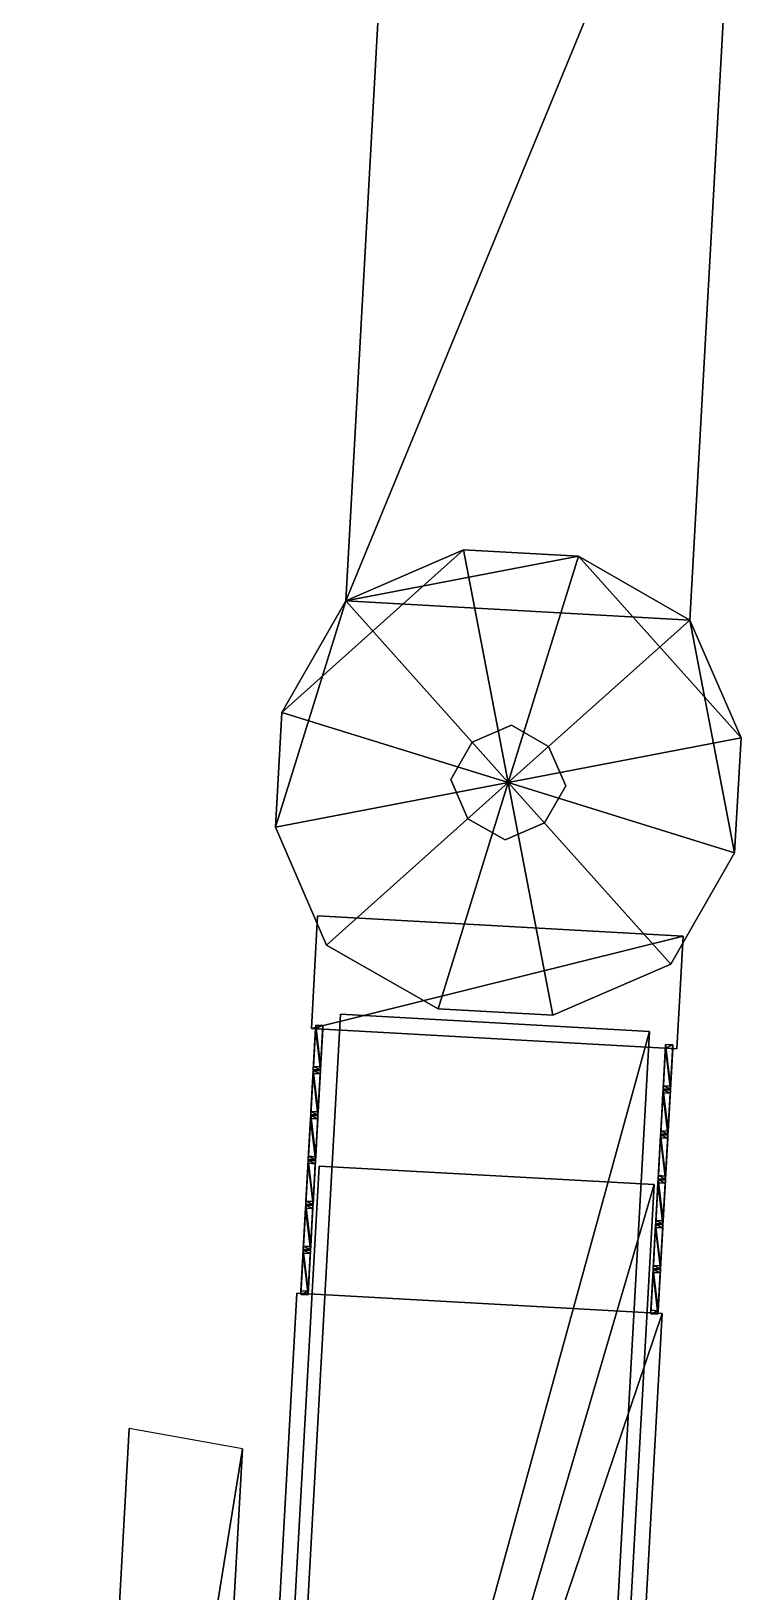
# Model space of a CAD drawing. Header units: millimetres. Extents: x -39 to 131, y -304 to 0.
# Drawn here: x -32.53 to -28.06, y -281.35 to -271.58 of the extents above; entities that cross this region are included whole.
import ezdxf

# ---------------------------------------------------------------- set-up
doc = ezdxf.new("R2010")
doc.units = ezdxf.units.MM
for name, color, linetype in [('MESH192', 7, 'Continuous'), ('MESH193', 7, 'Continuous'), ('MESH194', 7, 'Continuous'), ('MESH274', 7, 'Continuous'), ('MESH275', 7, 'Continuous'), ('MESH276', 7, 'Continuous'), ('MESH305', 7, 'Continuous'), ('MESH306', 7, 'Continuous'), ('MESH539', 7, 'Continuous'), ('TUNNEL1111', 7, 'Continuous'), ('TUNNEL2123', 7, 'Continuous'), ('TUNNEL3135', 7, 'Continuous')]:
    doc.layers.add(name, color=color, linetype=linetype)

msp = doc.modelspace()

# ---------------------------------------------------------------- meshes
at = {"layer": 'MESH192'}
mesh = msp.add_polyface(dxfattribs=at)
corners = [(-29.5447, -276.2826, 5.7156), (-31.0024, -276.5624, 5.7156), (-30.6828, -277.3012, 5.7156), (-30.9625, -275.8435, 5.7156), (-29.8244, -274.8249, 5.7156), (-29.1055, -274.8648, 5.7156), (-29.1055, -274.8648, 5.7156), (-29.8244, -274.8249, 3.1786), (-29.8244, -274.8249, 5.7156), (-29.1055, -274.8648, 3.1786), (-28.4066, -275.2641, 5.7156), (-29.1055, -274.8648, 3.1786), (-29.1055, -274.8648, 5.7156), (-28.4066, -275.2641, 3.1786), (-28.4066, -275.2641, 5.7156), (-28.087, -276.0029, 3.1786), (-28.4066, -275.2641, 3.1786), (-28.087, -276.0029, 5.7156), (-28.087, -276.0029, 5.7156), (-28.4066, -275.2641, 5.7156), (-28.1268, -276.7218, 5.7156), (-28.5261, -277.4207, 5.7156), (-29.2649, -277.7403, 5.7156), (-29.9838, -277.7005, 5.7156), (-30.6828, -277.3012, 5.7156), (-29.9838, -277.7005, 3.1786), (-29.9838, -277.7005, 5.7156), (-30.6828, -277.3012, 3.1786), (-31.0024, -276.5624, 3.1786), (-30.6828, -277.3012, 3.1786), (-30.6828, -277.3012, 5.7156), (-29.5447, -276.2826, 3.1786), (-30.6828, -277.3012, 3.1786), (-31.0024, -276.5624, 3.1786), (-29.9838, -277.7005, 3.1786), (-29.2649, -277.7403, 3.1786), (-29.9838, -277.7005, 5.7156), (-29.9838, -277.7005, 3.1786), (-29.2649, -277.7403, 3.1786), (-29.2649, -277.7403, 5.7156), (-29.2649, -277.7403, 5.7156), (-29.2649, -277.7403, 3.1786), (-28.5261, -277.4207, 3.1786), (-28.5261, -277.4207, 3.1786), (-28.1268, -276.7218, 3.1786), (-28.1268, -276.7218, 5.7156), (-28.5261, -277.4207, 3.1786), (-28.1268, -276.7218, 3.1786), (-28.5261, -277.4207, 5.7156), (-28.5261, -277.4207, 5.7156), (-28.087, -276.0029, 5.7156), (-28.1268, -276.7218, 5.7156), (-28.1268, -276.7218, 3.1786), (-28.087, -276.0029, 3.1786), (-28.087, -276.0029, 3.1786), (-28.4066, -275.2641, 3.1786), (-29.1055, -274.8648, 3.1786), (-30.5632, -275.1445, 3.1786), (-30.9625, -275.8435, 3.1786), (-30.9625, -275.8435, 3.1786), (-31.0024, -276.5624, 3.1786), (-31.0024, -276.5624, 5.7156), (-31.0024, -276.5624, 5.7156), (-30.9625, -275.8435, 5.7156), (-30.5632, -275.1445, 3.1786), (-30.9625, -275.8435, 3.1786), (-30.9625, -275.8435, 5.7156), (-30.5632, -275.1445, 5.7156), (-30.5632, -275.1445, 5.7156), (-29.8244, -274.8249, 5.7156), (-30.5632, -275.1445, 3.1786), (-30.5632, -275.1445, 5.7156), (-29.8244, -274.8249, 3.1786), (-29.8244, -274.8249, 3.1786)]
mesh.append_faces([[corners[k] for k in face] for face in [(0, 1, 2), (0, 3, 1), (0, 4, 3), (5, 4, 0), (6, 7, 8), (6, 9, 7), (10, 11, 12), (10, 13, 11), (14, 15, 16), (14, 17, 15), (18, 19, 5), (18, 5, 0), (18, 0, 20), (20, 0, 21), (21, 0, 22), (22, 0, 23), (0, 2, 23), (24, 25, 26), (24, 27, 25), (28, 29, 30), (31, 32, 33), (31, 34, 32), (35, 34, 31), (36, 37, 38), (36, 38, 39), (40, 41, 42), (43, 35, 31), (44, 43, 31), (45, 46, 47), (45, 48, 46), (40, 42, 49), (50, 51, 52), (50, 52, 53), (54, 44, 55), (44, 31, 55), (55, 31, 56), (56, 31, 57), (31, 33, 57), (57, 33, 58), (59, 60, 61), (28, 30, 62), (59, 61, 63), (64, 65, 66), (64, 66, 67), (4, 68, 3), (69, 70, 71), (69, 72, 70), (56, 57, 73)]])
at = {"layer": 'MESH193'}
mesh = msp.add_polyface(dxfattribs=at)
corners = [(-28.0634, -269.0736, 5.7099), (-28.0634, -269.0736, 3.1786), (-30.2201, -268.954, 3.1786), (-28.0634, -269.0736, 5.7099), (-28.4066, -275.2641, 3.1786), (-28.0634, -269.0736, 3.1786), (-28.4066, -275.2641, 5.7099), (-28.0634, -269.0736, 5.7099), (-30.5632, -275.1445, 5.7099), (-28.4066, -275.2641, 5.7099), (-30.2201, -268.954, 5.7099), (-30.2201, -268.954, 5.7099), (-30.2201, -268.954, 3.1786), (-30.5632, -275.1445, 5.7099), (-30.2201, -268.954, 5.7099), (-30.5632, -275.1445, 3.1786), (-28.0634, -269.0736, 3.1786), (-30.5632, -275.1445, 3.1786), (-30.2201, -268.954, 3.1786), (-28.4066, -275.2641, 3.1786)]
mesh.append_faces([[corners[k] for k in face] for face in [(0, 1, 2), (3, 4, 5), (3, 6, 4), (7, 8, 9), (7, 10, 8), (0, 2, 11), (12, 13, 14), (12, 15, 13), (16, 17, 18), (16, 19, 17)]])
at = {"layer": 'MESH194'}
mesh = msp.add_polyface(dxfattribs=at)
corners = [(-29.9041, -276.2627, -0.6207), (-29.7976, -276.509, 3.1786), (-29.9041, -276.2627, 3.1786), (-29.7976, -276.509, -0.6207), (-29.7976, -276.509, 3.1786), (-29.7976, -276.509, -0.6207), (-29.5646, -276.6421, -0.6207), (-29.5646, -276.6421, 3.1786), (-29.5646, -276.6421, 3.1786), (-29.5646, -276.6421, -0.6207), (-29.3183, -276.5355, -0.6207), (-29.3183, -276.5355, 3.1786), (-29.1852, -276.3025, 3.1786), (-29.3183, -276.5355, 3.1786), (-29.3183, -276.5355, -0.6207), (-29.1852, -276.3025, -0.6207), (-29.2918, -276.0563, 3.1786), (-29.1852, -276.3025, 3.1786), (-29.1852, -276.3025, -0.6207), (-29.2918, -276.0563, -0.6207), (-29.2918, -276.0563, 3.1786), (-29.2918, -276.0563, -0.6207), (-29.5247, -275.9232, -0.6207), (-29.5247, -275.9232, 3.1786), (-29.5247, -275.9232, 3.1786), (-29.5247, -275.9232, -0.6207), (-29.771, -276.0297, -0.6207), (-29.771, -276.0297, 3.1786), (-29.771, -276.0297, -0.6207), (-29.9041, -276.2627, 3.1786), (-29.771, -276.0297, 3.1786), (-29.9041, -276.2627, -0.6207)]
mesh.append_faces([[corners[k] for k in face] for face in [(0, 1, 2), (0, 3, 1), (4, 5, 6), (4, 6, 7), (8, 9, 10), (8, 10, 11), (12, 13, 14), (12, 14, 15), (16, 17, 18), (16, 18, 19), (20, 21, 22), (20, 22, 23), (24, 25, 26), (24, 26, 27), (28, 29, 30), (28, 31, 29)]])
at = {"layer": 'MESH274'}
mesh = msp.add_polyface(dxfattribs=at)
corners = [(-31.591, -287.3379, 4.1293), (-31.2367, -287.4014, 3.1293), (-31.2367, -287.4014, 4.1293), (-31.591, -287.3379, 3.1293), (-31.2098, -280.457, 1.5293), (-31.591, -287.3379, 3.1293), (-31.591, -287.3379, 4.1293), (-31.2098, -280.457, 0.5293), (-31.2367, -287.4014, 4.1293), (-31.591, -287.3379, 3.1293), (-31.591, -287.3379, 4.1293), (-31.2367, -287.4014, 3.1293)]
mesh.append_faces([[corners[k] for k in face] for face in [(0, 1, 2), (0, 3, 1), (4, 5, 6), (7, 5, 4), (8, 9, 10), (8, 11, 9)]])
at = {"layer": 'MESH275'}
mesh = msp.add_polyface(dxfattribs=at)
corners = [(-32.5329, -288.5099, 4.1293), (-31.7061, -288.6583, 3.1293), (-31.7061, -288.6583, 4.1293), (-32.5329, -288.5099, 3.1293), (-32.2997, -287.2107, 3.1293), (-32.5329, -288.5099, 3.1293), (-32.5329, -288.5099, 4.1293), (-32.2997, -287.2107, 4.1293), (-32.5329, -288.5099, 3.1293), (-32.2997, -287.2107, 3.1293), (-32.5329, -288.5099, 4.1293), (-32.2997, -287.2107, 4.1293), (-31.9185, -280.3299, 1.5293), (-32.2997, -287.2107, 4.1293), (-32.2997, -287.2107, 3.1293), (-31.9185, -280.3299, 0.5293), (-31.7061, -288.6583, 4.1293), (-32.5329, -288.5099, 3.1293), (-32.5329, -288.5099, 4.1293), (-31.7061, -288.6583, 3.1293)]
mesh.append_faces([[corners[k] for k in face] for face in [(0, 1, 2), (0, 3, 1), (4, 5, 6), (7, 8, 9), (7, 10, 8), (4, 6, 11), (12, 13, 14), (12, 14, 15), (16, 17, 18), (16, 19, 17)]])
at = {"layer": 'MESH276'}
mesh = msp.add_polyface(dxfattribs=at)
corners = [(-31.2098, -280.457, 0.6293), (-32.2997, -287.2107, 3.2293), (-31.591, -287.3379, 3.2293), (-31.9185, -280.3299, 0.6293)]
mesh.append_faces([[corners[k] for k in face] for face in [(0, 1, 2), (0, 3, 1)]])
at = {"layer": 'MESH305'}
mesh = msp.add_polyface(dxfattribs=at)
corners = [(-28.5136, -277.9261, 3.2305), (-28.5148, -277.948, 3.2305), (-28.5603, -277.9455, 3.2305), (-28.5136, -277.9261, 3.2305), (-28.5291, -278.2043, 5.7237), (-28.5148, -277.948, 3.2305), (-28.5136, -277.9261, 3.2305), (-28.528, -278.1854, 5.7526), (-28.5291, -278.2043, 5.7237), (-28.528, -278.1854, 5.7526), (-28.5136, -277.9261, 3.2305), (-28.5591, -277.9236, 3.2305), (-28.5591, -277.9236, 3.2305), (-28.5591, -277.9236, 3.2305), (-28.5603, -277.9455, 3.2305), (-28.5745, -278.2018, 5.7237), (-28.5745, -278.2018, 5.7237), (-28.5603, -277.9455, 3.2305), (-28.5291, -278.2043, 5.7237), (-28.5148, -277.948, 3.2305), (-28.5291, -278.2043, 5.7237), (-28.5748, -278.2077, 5.7237), (-28.5745, -278.2018, 5.7237), (-28.5294, -278.2103, 5.7237), (-28.5291, -278.2042, 5.8046), (-28.5294, -278.2103, 5.7237), (-28.5291, -278.2043, 5.7237), (-28.5291, -278.2042, 5.8046), (-28.5294, -278.2104, 5.8046), (-28.5294, -278.2103, 5.7237), (-28.5291, -278.2042, 5.8046), (-28.5748, -278.2078, 5.8046), (-28.5294, -278.2104, 5.8046), (-28.5745, -278.2017, 5.8046), (-28.5291, -278.2042, 5.8046), (-28.5735, -278.1828, 5.7526), (-28.5745, -278.2017, 5.8046), (-28.5291, -278.2042, 5.8046), (-28.528, -278.1854, 5.7526), (-28.5735, -278.1828, 5.7526), (-28.528, -278.1854, 5.7526), (-28.5291, -278.2042, 5.8046), (-28.5291, -278.2043, 5.7237), (-28.528, -278.1854, 5.7526), (-28.5591, -277.9236, 3.2305), (-28.5735, -278.1828, 5.7526), (-28.5591, -277.9236, 3.2305), (-28.5745, -278.2018, 5.7237), (-28.5735, -278.1828, 5.7526), (-28.5735, -278.1828, 5.7526), (-28.5745, -278.2018, 5.7237), (-28.5745, -278.2017, 5.8046), (-28.5745, -278.2017, 5.8046), (-28.5745, -278.2018, 5.7237), (-28.5748, -278.2077, 5.7237), (-28.5745, -278.2017, 5.8046), (-28.5748, -278.2077, 5.7237), (-28.5748, -278.2078, 5.8046), (-28.5748, -278.2077, 5.7237), (-28.5759, -278.2267, 5.7526), (-28.5748, -278.2078, 5.8046), (-28.5748, -278.2077, 5.7237), (-28.5901, -278.4829, 3.2595), (-28.5759, -278.2267, 5.7526), (-28.5748, -278.2077, 5.7237), (-28.589, -278.464, 3.2305), (-28.5901, -278.4829, 3.2595), (-28.5748, -278.2077, 5.7237), (-28.5436, -278.4665, 3.2305), (-28.589, -278.464, 3.2305), (-28.5294, -278.2103, 5.7237), (-28.5294, -278.2103, 5.7237), (-28.5446, -278.4855, 3.2595), (-28.5436, -278.4665, 3.2305), (-28.5294, -278.2103, 5.7237), (-28.5304, -278.2292, 5.7526), (-28.5446, -278.4855, 3.2595), (-28.5294, -278.2103, 5.7237), (-28.5294, -278.2104, 5.8046), (-28.5304, -278.2292, 5.7526), (-28.5748, -278.2078, 5.8046), (-28.5304, -278.2292, 5.7526), (-28.5294, -278.2104, 5.8046), (-28.5748, -278.2078, 5.8046), (-28.5759, -278.2267, 5.7526), (-28.5304, -278.2292, 5.7526), (-28.5759, -278.2267, 5.7526), (-28.5446, -278.4855, 3.2595), (-28.5304, -278.2292, 5.7526), (-28.5901, -278.4829, 3.2595), (-28.5901, -278.4829, 3.2595), (-28.589, -278.464, 3.2305), (-28.5446, -278.4855, 3.2595), (-28.589, -278.464, 3.2305), (-28.5901, -278.4828, 3.1786), (-28.5901, -278.4829, 3.2595), (-28.589, -278.464, 3.2305), (-28.5446, -278.4854, 3.1786), (-28.5901, -278.4828, 3.1786), (-28.5436, -278.4665, 3.2305), (-28.5436, -278.4665, 3.2305), (-28.5446, -278.4855, 3.2595), (-28.5446, -278.4854, 3.1786), (-28.5436, -278.4665, 3.2305), (-28.5446, -278.4854, 3.1786), (-28.5446, -278.4855, 3.2595), (-28.545, -278.4915, 3.1786), (-28.5446, -278.4855, 3.2595), (-28.545, -278.4914, 3.2595), (-28.545, -278.4915, 3.1786), (-28.5446, -278.4855, 3.2595), (-28.5904, -278.4889, 3.2595), (-28.545, -278.4914, 3.2595), (-28.5901, -278.4829, 3.2595), (-28.5901, -278.4828, 3.1786), (-28.5904, -278.4889, 3.2595), (-28.5901, -278.4829, 3.2595), (-28.5901, -278.4828, 3.1786), (-28.5904, -278.489, 3.1786), (-28.5904, -278.4889, 3.2595), (-28.5446, -278.4854, 3.1786), (-28.5904, -278.489, 3.1786), (-28.5901, -278.4828, 3.1786), (-28.545, -278.4915, 3.1786), (-28.546, -278.5103, 3.2305), (-28.5904, -278.489, 3.1786), (-28.545, -278.4915, 3.1786), (-28.5915, -278.5078, 3.2305), (-28.5904, -278.489, 3.1786), (-28.546, -278.5103, 3.2305), (-28.5904, -278.4889, 3.2595), (-28.5904, -278.489, 3.1786), (-28.5915, -278.5078, 3.2305), (-28.5904, -278.4889, 3.2595), (-28.5915, -278.5078, 3.2305), (-28.6057, -278.7641, 5.7237), (-28.5904, -278.4889, 3.2595), (-28.546, -278.5103, 3.2305), (-28.5915, -278.5078, 3.2305), (-28.545, -278.4914, 3.2595), (-28.546, -278.5103, 3.2305), (-28.5904, -278.4889, 3.2595), (-28.545, -278.4914, 3.2595), (-28.546, -278.5103, 3.2305), (-28.545, -278.4915, 3.1786), (-28.545, -278.4914, 3.2595), (-28.5602, -278.7666, 5.7237), (-28.546, -278.5103, 3.2305), (-28.545, -278.4914, 3.2595), (-28.5592, -278.7477, 5.7526), (-28.5602, -278.7666, 5.7237), (-28.5592, -278.7477, 5.7526), (-28.545, -278.4914, 3.2595), (-28.5904, -278.4889, 3.2595), (-28.5592, -278.7477, 5.7526), (-28.5904, -278.4889, 3.2595), (-28.6046, -278.7451, 5.7526), (-28.5904, -278.4889, 3.2595), (-28.6057, -278.7641, 5.7237), (-28.6046, -278.7451, 5.7526), (-28.6046, -278.7451, 5.7526), (-28.6057, -278.7641, 5.7237), (-28.6057, -278.764, 5.8046), (-28.6057, -278.764, 5.8046), (-28.6057, -278.7641, 5.7237), (-28.606, -278.77, 5.7237), (-28.5602, -278.7666, 5.7237), (-28.606, -278.77, 5.7237), (-28.6057, -278.7641, 5.7237), (-28.5606, -278.7726, 5.7237), (-28.5602, -278.7665, 5.8046), (-28.5606, -278.7726, 5.7237), (-28.5602, -278.7666, 5.7237), (-28.5602, -278.7665, 5.8046), (-28.5606, -278.7726, 5.8046), (-28.5606, -278.7726, 5.7237), (-28.5602, -278.7665, 5.8046), (-28.606, -278.7701, 5.8046), (-28.5606, -278.7726, 5.8046), (-28.6057, -278.764, 5.8046), (-28.5602, -278.7665, 5.8046), (-28.6046, -278.7451, 5.7526), (-28.6057, -278.764, 5.8046), (-28.5602, -278.7665, 5.8046), (-28.5592, -278.7477, 5.7526), (-28.6046, -278.7451, 5.7526), (-28.5592, -278.7477, 5.7526), (-28.5602, -278.7665, 5.8046), (-28.5602, -278.7666, 5.7237), (-28.6057, -278.764, 5.8046), (-28.606, -278.77, 5.7237), (-28.606, -278.7701, 5.8046), (-28.606, -278.77, 5.7237), (-28.607, -278.789, 5.7526), (-28.606, -278.7701, 5.8046), (-28.606, -278.77, 5.7237), (-28.6213, -279.0453, 3.2595), (-28.607, -278.789, 5.7526), (-28.606, -278.77, 5.7237), (-28.6202, -279.0263, 3.2305), (-28.6213, -279.0453, 3.2595), (-28.606, -278.77, 5.7237), (-28.5748, -279.0288, 3.2305), (-28.6202, -279.0263, 3.2305), (-28.5606, -278.7726, 5.7237), (-28.5606, -278.7726, 5.7237), (-28.5758, -279.0478, 3.2595), (-28.5748, -279.0288, 3.2305), (-28.5606, -278.7726, 5.7237), (-28.5616, -278.7915, 5.7526), (-28.5758, -279.0478, 3.2595), (-28.5606, -278.7726, 5.7237), (-28.5606, -278.7726, 5.8046), (-28.5616, -278.7915, 5.7526), (-28.606, -278.7701, 5.8046), (-28.5616, -278.7915, 5.7526), (-28.5606, -278.7726, 5.8046), (-28.607, -278.789, 5.7526), (-28.607, -278.789, 5.7526), (-28.5758, -279.0478, 3.2595), (-28.5616, -278.7915, 5.7526), (-28.6213, -279.0453, 3.2595), (-28.5758, -279.0478, 3.2595), (-28.6213, -279.0453, 3.2595), (-28.6216, -279.0512, 3.2595), (-28.6213, -279.0453, 3.2595), (-28.6202, -279.0263, 3.2305), (-28.5758, -279.0478, 3.2595), (-28.6202, -279.0263, 3.2305), (-28.6213, -279.0452, 3.1786), (-28.6213, -279.0453, 3.2595), (-28.6202, -279.0263, 3.2305), (-28.5758, -279.0477, 3.1786), (-28.6213, -279.0452, 3.1786), (-28.5748, -279.0288, 3.2305), (-28.5748, -279.0288, 3.2305), (-28.5758, -279.0478, 3.2595), (-28.5758, -279.0477, 3.1786), (-28.5748, -279.0288, 3.2305), (-28.5758, -279.0477, 3.1786), (-28.5758, -279.0478, 3.2595), (-28.5761, -279.0538, 3.1786), (-28.5758, -279.0478, 3.2595), (-28.5761, -279.0537, 3.2595), (-28.5761, -279.0538, 3.1786), (-28.5761, -279.0537, 3.2595), (-28.5761, -279.0537, 3.2595), (-28.5772, -279.0726, 3.2305), (-28.6216, -279.0512, 3.2595), (-28.5761, -279.0537, 3.2595), (-28.5772, -279.0726, 3.2305), (-28.5761, -279.0538, 3.1786), (-28.5761, -279.0537, 3.2595), (-28.5914, -279.329, 5.7237), (-28.5772, -279.0726, 3.2305), (-28.5903, -279.31, 5.7526), (-28.5903, -279.31, 5.7526), (-28.5761, -279.0537, 3.2595), (-28.6216, -279.0512, 3.2595), (-28.5903, -279.31, 5.7526), (-28.6216, -279.0512, 3.2595), (-28.6358, -279.3075, 5.7526), (-28.6216, -279.0512, 3.2595), (-28.6368, -279.3264, 5.7237), (-28.6358, -279.3075, 5.7526), (-28.6216, -279.0512, 3.2595), (-28.6226, -279.0701, 3.2305), (-28.6368, -279.3264, 5.7237), (-28.6216, -279.0512, 3.2595), (-28.6216, -279.0513, 3.1786), (-28.6226, -279.0701, 3.2305), (-28.6213, -279.0452, 3.1786), (-28.6216, -279.0513, 3.1786), (-28.6216, -279.0512, 3.2595), (-28.5758, -279.0477, 3.1786), (-28.6216, -279.0513, 3.1786), (-28.6213, -279.0452, 3.1786), (-28.5761, -279.0538, 3.1786), (-28.5772, -279.0726, 3.2305), (-28.6216, -279.0513, 3.1786), (-28.5761, -279.0538, 3.1786), (-28.6226, -279.0701, 3.2305), (-28.6216, -279.0513, 3.1786), (-28.5772, -279.0726, 3.2305), (-28.6216, -279.0512, 3.2595), (-28.5772, -279.0726, 3.2305), (-28.6226, -279.0701, 3.2305), (-28.5914, -279.329, 5.7237), (-28.6226, -279.0701, 3.2305), (-28.5772, -279.0726, 3.2305), (-28.6368, -279.3264, 5.7237), (-28.6226, -279.0701, 3.2305), (-28.5914, -279.329, 5.7237), (-28.5914, -279.329, 5.7237), (-28.6372, -279.3324, 5.7237), (-28.6368, -279.3264, 5.7237), (-28.5917, -279.3349, 5.7237), (-28.5914, -279.3289, 5.8046), (-28.5917, -279.3349, 5.7237), (-28.5914, -279.329, 5.7237), (-28.5914, -279.3289, 5.8046), (-28.5917, -279.335, 5.8046), (-28.5917, -279.3349, 5.7237), (-28.5914, -279.3289, 5.8046), (-28.6372, -279.3325, 5.8046), (-28.5917, -279.335, 5.8046), (-28.6368, -279.3263, 5.8046), (-28.5914, -279.3289, 5.8046), (-28.6358, -279.3075, 5.7526), (-28.6368, -279.3263, 5.8046), (-28.5903, -279.31, 5.7526), (-28.5903, -279.31, 5.7526), (-28.5914, -279.3289, 5.8046), (-28.5914, -279.329, 5.7237), (-28.6358, -279.3075, 5.7526), (-28.6368, -279.3264, 5.7237), (-28.6368, -279.3263, 5.8046), (-28.6368, -279.3263, 5.8046), (-28.6368, -279.3264, 5.7237), (-28.6372, -279.3324, 5.7237), (-28.6368, -279.3263, 5.8046), (-28.6372, -279.3324, 5.7237), (-28.6372, -279.3325, 5.8046), (-28.6372, -279.3324, 5.7237), (-28.6382, -279.3513, 5.7526), (-28.6372, -279.3325, 5.8046), (-28.6372, -279.3324, 5.7237), (-28.6514, -279.5887, 3.2305), (-28.6382, -279.3513, 5.7526), (-28.6372, -279.3324, 5.7237), (-28.6059, -279.5912, 3.2305), (-28.6514, -279.5887, 3.2305), (-28.5917, -279.3349, 5.7237), (-28.5917, -279.3349, 5.7237), (-28.6071, -279.6131, 3.2305), (-28.6059, -279.5912, 3.2305), (-28.5917, -279.3349, 5.7237), (-28.5928, -279.3538, 5.7526), (-28.6071, -279.6131, 3.2305), (-28.5917, -279.3349, 5.7237), (-28.5917, -279.335, 5.8046), (-28.5928, -279.3538, 5.7526), (-28.6372, -279.3325, 5.8046), (-28.5928, -279.3538, 5.7526), (-28.5917, -279.335, 5.8046), (-28.6372, -279.3325, 5.8046), (-28.6382, -279.3513, 5.7526), (-28.5928, -279.3538, 5.7526), (-28.6382, -279.3513, 5.7526), (-28.6071, -279.6131, 3.2305), (-28.5928, -279.3538, 5.7526), (-28.6382, -279.3513, 5.7526), (-28.6526, -279.6106, 3.2305), (-28.6071, -279.6131, 3.2305), (-28.6382, -279.3513, 5.7526), (-28.6514, -279.5887, 3.2305), (-28.6526, -279.6106, 3.2305), (-28.6059, -279.5912, 3.2305), (-28.6526, -279.6106, 3.2305), (-28.6514, -279.5887, 3.2305), (-28.6071, -279.6131, 3.2305), (-28.6213, -279.0452, 3.1786), (-28.6216, -279.0512, 3.2595), (-28.6213, -279.0453, 3.2595), (-28.6057, -278.7641, 5.7237), (-28.5915, -278.5078, 3.2305), (-28.5602, -278.7666, 5.7237), (-28.546, -278.5103, 3.2305)]
mesh.append_faces([[corners[k] for k in face] for face in [(0, 1, 2), (3, 4, 5), (6, 7, 8), (9, 10, 11), (0, 2, 12), (13, 14, 15), (16, 17, 18), (18, 17, 19), (20, 21, 22), (20, 23, 21), (24, 25, 26), (27, 28, 29), (30, 31, 32), (30, 33, 31), (34, 35, 36), (37, 38, 39), (40, 41, 42), (43, 44, 45), (46, 47, 48), (49, 50, 51), (52, 53, 54), (55, 56, 57), (58, 59, 60), (61, 62, 63), (64, 65, 66), (67, 68, 69), (70, 68, 67), (71, 72, 73), (74, 75, 76), (77, 78, 79), (80, 81, 82), (83, 84, 85), (86, 87, 88), (86, 89, 87), (90, 91, 92), (93, 94, 95), (96, 97, 98), (99, 97, 96), (100, 101, 102), (92, 91, 103), (104, 105, 106), (107, 108, 109), (110, 111, 112), (110, 113, 111), (114, 115, 116), (117, 118, 119), (120, 121, 122), (120, 123, 121), (124, 125, 126), (127, 128, 129), (130, 131, 132), (133, 134, 135), (136, 137, 138), (139, 140, 141), (142, 143, 144), (145, 146, 147), (148, 149, 150), (151, 152, 153), (154, 155, 156), (157, 158, 159), (160, 161, 162), (163, 164, 165), (166, 167, 168), (166, 169, 167), (170, 171, 172), (173, 174, 175), (176, 177, 178), (176, 179, 177), (180, 181, 182), (183, 184, 185), (186, 187, 188), (189, 190, 191), (192, 193, 194), (195, 196, 197), (198, 199, 200), (201, 202, 203), (204, 202, 201), (205, 206, 207), (208, 209, 210), (211, 212, 213), (214, 215, 216), (214, 217, 215), (218, 219, 220), (218, 221, 219), (222, 223, 224), (225, 226, 227), (228, 229, 230), (231, 232, 233), (234, 232, 231), (235, 236, 237), (227, 226, 238), (239, 240, 241), (242, 243, 244), (222, 224, 245), (246, 247, 248), (249, 250, 251), (252, 253, 254), (252, 255, 253), (256, 257, 258), (259, 260, 261), (262, 263, 264), (265, 266, 267), (268, 269, 270), (271, 272, 273), (274, 275, 276), (274, 277, 275), (278, 279, 280), (281, 282, 283), (284, 285, 286), (287, 288, 289), (290, 291, 292), (293, 294, 295), (293, 296, 294), (297, 298, 299), (300, 301, 302), (303, 304, 305), (303, 306, 304), (307, 308, 309), (307, 310, 308), (311, 312, 313), (314, 315, 316), (317, 318, 319), (320, 321, 322), (323, 324, 325), (326, 327, 328), (329, 330, 331), (332, 330, 329), (333, 334, 335), (336, 337, 338), (339, 340, 341), (342, 343, 344), (345, 346, 347), (348, 349, 350), (351, 352, 353), (354, 355, 356), (357, 358, 359), (357, 360, 358), (361, 362, 363), (364, 365, 366), (366, 365, 367)]])
at = {"layer": 'MESH306'}
mesh = msp.add_polyface(dxfattribs=at)
corners = [(-30.8291, -279.2109, 5.7237), (-30.8433, -279.4671, 3.2305), (-30.8302, -279.2298, 5.7526), (-30.8291, -279.2109, 5.7237), (-30.7979, -279.4697, 3.2305), (-30.8433, -279.4671, 3.2305), (-30.7837, -279.2134, 5.7237), (-30.7979, -279.4697, 3.2305), (-30.8291, -279.2109, 5.7237), (-30.7837, -279.2134, 5.7237), (-30.7991, -279.4916, 3.2305), (-30.7979, -279.4697, 3.2305), (-30.7837, -279.2134, 5.7237), (-30.7847, -279.2323, 5.7526), (-30.7991, -279.4916, 3.2305), (-30.7837, -279.2134, 5.7237), (-30.7837, -279.2135, 5.8046), (-30.7847, -279.2323, 5.7526), (-30.7833, -279.2073, 5.8046), (-30.7837, -279.2135, 5.8046), (-30.7837, -279.2134, 5.7237), (-30.7833, -279.2073, 5.8046), (-30.8291, -279.211, 5.8046), (-30.7837, -279.2135, 5.8046), (-30.8288, -279.2048, 5.8046), (-30.7833, -279.2073, 5.8046), (-30.8277, -279.186, 5.7526), (-30.8288, -279.2048, 5.8046), (-30.7833, -279.2073, 5.8046), (-30.7823, -279.1885, 5.7526), (-30.8277, -279.186, 5.7526), (-30.7823, -279.1885, 5.7526), (-30.7833, -279.2073, 5.8046), (-30.7834, -279.2074, 5.7237), (-30.7833, -279.2073, 5.8046), (-30.7837, -279.2134, 5.7237), (-30.7834, -279.2074, 5.7237), (-30.7834, -279.2074, 5.7237), (-30.7837, -279.2134, 5.7237), (-30.8291, -279.2109, 5.7237), (-30.8288, -279.2049, 5.7237), (-30.8288, -279.2048, 5.8046), (-30.8288, -279.2049, 5.7237), (-30.8291, -279.2109, 5.7237), (-30.8277, -279.186, 5.7526), (-30.8288, -279.2049, 5.7237), (-30.8288, -279.2048, 5.8046), (-30.8135, -278.9297, 3.2595), (-30.8288, -279.2049, 5.7237), (-30.8277, -279.186, 5.7526), (-30.8146, -278.9486, 3.2305), (-30.8135, -278.9297, 3.2595), (-30.7691, -278.9512, 3.2305), (-30.8146, -278.9486, 3.2305), (-30.7681, -278.9322, 3.2595), (-30.7691, -278.9512, 3.2305), (-30.8135, -278.9297, 3.2595), (-30.7681, -278.9322, 3.2595), (-30.7834, -279.2074, 5.7237), (-30.7691, -278.9512, 3.2305), (-30.7681, -278.9322, 3.2595), (-30.7823, -279.1885, 5.7526), (-30.7834, -279.2074, 5.7237), (-30.7823, -279.1885, 5.7526), (-30.7681, -278.9322, 3.2595), (-30.8135, -278.9297, 3.2595), (-30.7678, -278.9263, 3.2595), (-30.8135, -278.9297, 3.2595), (-30.7681, -278.9322, 3.2595), (-30.8132, -278.9237, 3.2595), (-30.799, -278.6675, 5.7526), (-30.8132, -278.9237, 3.2595), (-30.7678, -278.9263, 3.2595), (-30.798, -278.6485, 5.7237), (-30.8132, -278.9237, 3.2595), (-30.799, -278.6675, 5.7526), (-30.798, -278.6485, 5.7237), (-30.8122, -278.9048, 3.2305), (-30.8132, -278.9237, 3.2595), (-30.798, -278.6485, 5.7237), (-30.7667, -278.9073, 3.2305), (-30.8122, -278.9048, 3.2305), (-30.7525, -278.651, 5.7237), (-30.7525, -278.651, 5.7237), (-30.7678, -278.9263, 3.2595), (-30.7667, -278.9073, 3.2305), (-30.7525, -278.651, 5.7237), (-30.7536, -278.67, 5.7526), (-30.7678, -278.9263, 3.2595), (-30.7525, -278.651, 5.7237), (-30.7525, -278.6512, 5.8046), (-30.7536, -278.67, 5.7526), (-30.7522, -278.645, 5.8046), (-30.7525, -278.6512, 5.8046), (-30.7525, -278.651, 5.7237), (-30.7522, -278.645, 5.8046), (-30.798, -278.6486, 5.8046), (-30.7525, -278.6512, 5.8046), (-30.7976, -278.6425, 5.8046), (-30.7522, -278.645, 5.8046), (-30.7966, -278.6237, 5.7526), (-30.7976, -278.6425, 5.8046), (-30.7511, -278.6262, 5.7526), (-30.7511, -278.6262, 5.7526), (-30.7522, -278.645, 5.8046), (-30.7522, -278.6451, 5.7237), (-30.7522, -278.645, 5.8046), (-30.7525, -278.651, 5.7237), (-30.7522, -278.6451, 5.7237), (-30.7522, -278.6451, 5.7237), (-30.7525, -278.651, 5.7237), (-30.798, -278.6485, 5.7237), (-30.7976, -278.6426, 5.7237), (-30.7976, -278.6425, 5.8046), (-30.7976, -278.6426, 5.7237), (-30.798, -278.6485, 5.7237), (-30.7966, -278.6237, 5.7526), (-30.7976, -278.6426, 5.7237), (-30.7976, -278.6425, 5.8046), (-30.7824, -278.3674, 3.2595), (-30.7976, -278.6426, 5.7237), (-30.7966, -278.6237, 5.7526), (-30.7824, -278.3674, 3.2595), (-30.7834, -278.3863, 3.2305), (-30.7976, -278.6426, 5.7237), (-30.7824, -278.3674, 3.2595), (-30.738, -278.3888, 3.2305), (-30.7834, -278.3863, 3.2305), (-30.7369, -278.3699, 3.2595), (-30.738, -278.3888, 3.2305), (-30.7824, -278.3674, 3.2595), (-30.7369, -278.3699, 3.2595), (-30.7522, -278.6451, 5.7237), (-30.738, -278.3888, 3.2305), (-30.7369, -278.3699, 3.2595), (-30.7511, -278.6262, 5.7526), (-30.7522, -278.6451, 5.7237), (-30.7511, -278.6262, 5.7526), (-30.7369, -278.3699, 3.2595), (-30.7824, -278.3674, 3.2595), (-30.7366, -278.364, 3.2595), (-30.7824, -278.3674, 3.2595), (-30.7369, -278.3699, 3.2595), (-30.782, -278.3614, 3.2595), (-30.782, -278.3614, 3.2595), (-30.781, -278.3425, 3.2305), (-30.7366, -278.364, 3.2595), (-30.781, -278.3425, 3.2305), (-30.782, -278.3614, 3.1786), (-30.782, -278.3614, 3.2595), (-30.781, -278.3425, 3.2305), (-30.7366, -278.3639, 3.1786), (-30.782, -278.3614, 3.1786), (-30.7355, -278.345, 3.2305), (-30.7366, -278.3639, 3.1786), (-30.781, -278.3425, 3.2305), (-30.7355, -278.345, 3.2305), (-30.7366, -278.364, 3.2595), (-30.7366, -278.3639, 3.1786), (-30.7213, -278.0887, 5.7237), (-30.7366, -278.364, 3.2595), (-30.7355, -278.345, 3.2305), (-30.7213, -278.0887, 5.7237), (-30.7224, -278.1077, 5.7526), (-30.7366, -278.364, 3.2595), (-30.7213, -278.0887, 5.7237), (-30.7213, -278.0888, 5.8046), (-30.7224, -278.1077, 5.7526), (-30.721, -278.0827, 5.8046), (-30.7213, -278.0888, 5.8046), (-30.7213, -278.0887, 5.7237), (-30.721, -278.0827, 5.8046), (-30.7668, -278.0863, 5.8046), (-30.7213, -278.0888, 5.8046), (-30.7665, -278.0802, 5.8046), (-30.721, -278.0827, 5.8046), (-30.7654, -278.0614, 5.7526), (-30.7665, -278.0802, 5.8046), (-30.721, -278.0827, 5.8046), (-30.72, -278.0639, 5.7526), (-30.7654, -278.0614, 5.7526), (-30.72, -278.0639, 5.7526), (-30.721, -278.0827, 5.8046), (-30.721, -278.0828, 5.7237), (-30.721, -278.0827, 5.8046), (-30.7213, -278.0887, 5.7237), (-30.721, -278.0828, 5.7237), (-30.721, -278.0828, 5.7237), (-30.7213, -278.0887, 5.7237), (-30.7668, -278.0862, 5.7237), (-30.7213, -278.0887, 5.7237), (-30.7355, -278.345, 3.2305), (-30.7668, -278.0862, 5.7237), (-30.7668, -278.0862, 5.7237), (-30.7355, -278.345, 3.2305), (-30.781, -278.3425, 3.2305), (-30.7366, -278.364, 3.2595), (-30.781, -278.3425, 3.2305), (-30.7355, -278.345, 3.2305), (-30.7668, -278.0862, 5.7237), (-30.781, -278.3425, 3.2305), (-30.782, -278.3614, 3.2595), (-30.7668, -278.0862, 5.7237), (-30.782, -278.3614, 3.2595), (-30.7678, -278.1052, 5.7526), (-30.7678, -278.1052, 5.7526), (-30.782, -278.3614, 3.2595), (-30.7366, -278.364, 3.2595), (-30.7678, -278.1052, 5.7526), (-30.7366, -278.364, 3.2595), (-30.7224, -278.1077, 5.7526), (-30.7668, -278.0863, 5.8046), (-30.7678, -278.1052, 5.7526), (-30.7224, -278.1077, 5.7526), (-30.7668, -278.0862, 5.7237), (-30.7678, -278.1052, 5.7526), (-30.7668, -278.0863, 5.8046), (-30.7665, -278.0802, 5.8046), (-30.7668, -278.0862, 5.7237), (-30.7668, -278.0863, 5.8046), (-30.7665, -278.0802, 5.8046), (-30.7665, -278.0803, 5.7237), (-30.7668, -278.0862, 5.7237), (-30.7654, -278.0614, 5.7526), (-30.7665, -278.0803, 5.7237), (-30.7665, -278.0802, 5.8046), (-30.751, -277.8021, 3.2305), (-30.7665, -278.0803, 5.7237), (-30.7654, -278.0614, 5.7526), (-30.751, -277.8021, 3.2305), (-30.7522, -277.824, 3.2305), (-30.7665, -278.0803, 5.7237), (-30.7056, -277.8046, 3.2305), (-30.7522, -277.824, 3.2305), (-30.751, -277.8021, 3.2305), (-30.7068, -277.8265, 3.2305), (-30.7056, -277.8046, 3.2305), (-30.721, -278.0828, 5.7237), (-30.7068, -277.8265, 3.2305), (-30.7056, -277.8046, 3.2305), (-30.72, -278.0639, 5.7526), (-30.721, -278.0828, 5.7237), (-30.72, -278.0639, 5.7526), (-30.7056, -277.8046, 3.2305), (-30.751, -277.8021, 3.2305), (-30.72, -278.0639, 5.7526), (-30.751, -277.8021, 3.2305), (-30.7654, -278.0614, 5.7526), (-30.721, -278.0828, 5.7237), (-30.7522, -277.824, 3.2305), (-30.7068, -277.8265, 3.2305), (-30.7665, -278.0803, 5.7237), (-30.7665, -278.0803, 5.7237), (-30.7213, -278.0888, 5.8046), (-30.7366, -278.3639, 3.1786), (-30.7366, -278.364, 3.2595), (-30.7369, -278.37, 3.1786), (-30.7366, -278.364, 3.2595), (-30.7369, -278.3699, 3.2595), (-30.7369, -278.37, 3.1786), (-30.7369, -278.3699, 3.2595), (-30.738, -278.3888, 3.2305), (-30.7369, -278.37, 3.1786), (-30.738, -278.3888, 3.2305), (-30.7824, -278.3675, 3.1786), (-30.7369, -278.37, 3.1786), (-30.7834, -278.3863, 3.2305), (-30.7824, -278.3675, 3.1786), (-30.738, -278.3888, 3.2305), (-30.7824, -278.3674, 3.2595), (-30.7824, -278.3675, 3.1786), (-30.7834, -278.3863, 3.2305), (-30.782, -278.3614, 3.1786), (-30.7824, -278.3675, 3.1786), (-30.7824, -278.3674, 3.2595), (-30.7366, -278.3639, 3.1786), (-30.7824, -278.3675, 3.1786), (-30.782, -278.3614, 3.1786), (-30.7369, -278.37, 3.1786), (-30.782, -278.3614, 3.1786), (-30.7824, -278.3674, 3.2595), (-30.782, -278.3614, 3.2595), (-30.7522, -278.6451, 5.7237), (-30.7834, -278.3863, 3.2305), (-30.738, -278.3888, 3.2305), (-30.7976, -278.6426, 5.7237), (-30.7511, -278.6262, 5.7526), (-30.7824, -278.3674, 3.2595), (-30.7966, -278.6237, 5.7526), (-30.7976, -278.6425, 5.8046), (-30.798, -278.6485, 5.7237), (-30.798, -278.6486, 5.8046), (-30.798, -278.6485, 5.7237), (-30.799, -278.6675, 5.7526), (-30.798, -278.6486, 5.8046), (-30.798, -278.6486, 5.8046), (-30.799, -278.6675, 5.7526), (-30.7536, -278.67, 5.7526), (-30.7536, -278.67, 5.7526), (-30.798, -278.6486, 5.8046), (-30.7536, -278.67, 5.7526), (-30.7525, -278.6512, 5.8046), (-30.7678, -278.9263, 3.2595), (-30.8122, -278.9048, 3.2305), (-30.7667, -278.9073, 3.2305), (-30.8132, -278.9237, 3.2595), (-30.8122, -278.9048, 3.2305), (-30.8132, -278.9236, 3.1786), (-30.8132, -278.9237, 3.2595), (-30.8122, -278.9048, 3.2305), (-30.7678, -278.9262, 3.1786), (-30.8132, -278.9236, 3.1786), (-30.7667, -278.9073, 3.2305), (-30.7678, -278.9262, 3.1786), (-30.8122, -278.9048, 3.2305), (-30.7667, -278.9073, 3.2305), (-30.7678, -278.9263, 3.2595), (-30.7678, -278.9262, 3.1786), (-30.7678, -278.9262, 3.1786), (-30.7678, -278.9263, 3.2595), (-30.7681, -278.9323, 3.1786), (-30.7678, -278.9263, 3.2595), (-30.7681, -278.9322, 3.2595), (-30.7681, -278.9323, 3.1786), (-30.7681, -278.9322, 3.2595), (-30.7691, -278.9512, 3.2305), (-30.7681, -278.9323, 3.1786), (-30.7691, -278.9512, 3.2305), (-30.8135, -278.9298, 3.1786), (-30.7681, -278.9323, 3.1786), (-30.8146, -278.9486, 3.2305), (-30.8135, -278.9298, 3.1786), (-30.7691, -278.9512, 3.2305), (-30.8135, -278.9297, 3.2595), (-30.8135, -278.9298, 3.1786), (-30.8146, -278.9486, 3.2305), (-30.8132, -278.9236, 3.1786), (-30.8135, -278.9298, 3.1786), (-30.8135, -278.9297, 3.2595), (-30.7678, -278.9262, 3.1786), (-30.8135, -278.9298, 3.1786), (-30.8132, -278.9236, 3.1786), (-30.7681, -278.9323, 3.1786), (-30.8132, -278.9236, 3.1786), (-30.8135, -278.9297, 3.2595), (-30.8132, -278.9237, 3.2595), (-30.7834, -279.2074, 5.7237), (-30.8146, -278.9486, 3.2305), (-30.7691, -278.9512, 3.2305), (-30.8288, -279.2049, 5.7237), (-30.8146, -278.9486, 3.2305), (-30.7834, -279.2074, 5.7237), (-30.7823, -279.1885, 5.7526), (-30.8135, -278.9297, 3.2595), (-30.8277, -279.186, 5.7526), (-30.8288, -279.2048, 5.8046), (-30.8291, -279.2109, 5.7237), (-30.8291, -279.211, 5.8046), (-30.8291, -279.2109, 5.7237), (-30.8302, -279.2298, 5.7526), (-30.8291, -279.211, 5.8046), (-30.8291, -279.211, 5.8046), (-30.8302, -279.2298, 5.7526), (-30.7847, -279.2323, 5.7526), (-30.8302, -279.2298, 5.7526), (-30.7991, -279.4916, 3.2305), (-30.7847, -279.2323, 5.7526), (-30.8302, -279.2298, 5.7526), (-30.8445, -279.4891, 3.2305), (-30.7991, -279.4916, 3.2305), (-30.8302, -279.2298, 5.7526), (-30.8433, -279.4671, 3.2305), (-30.8445, -279.4891, 3.2305), (-30.7979, -279.4697, 3.2305), (-30.8445, -279.4891, 3.2305), (-30.8433, -279.4671, 3.2305), (-30.7991, -279.4916, 3.2305), (-30.8291, -279.211, 5.8046), (-30.7847, -279.2323, 5.7526), (-30.7837, -279.2135, 5.8046)]
mesh.append_faces([[corners[k] for k in face] for face in [(0, 1, 2), (3, 4, 5), (6, 7, 8), (9, 10, 11), (12, 13, 14), (15, 16, 17), (18, 19, 20), (21, 22, 23), (21, 24, 22), (25, 26, 27), (28, 29, 30), (31, 32, 33), (34, 35, 36), (37, 38, 39), (37, 39, 40), (41, 42, 43), (44, 45, 46), (47, 48, 49), (47, 50, 48), (51, 52, 53), (54, 55, 56), (57, 58, 59), (60, 61, 62), (63, 64, 65), (66, 67, 68), (66, 69, 67), (70, 71, 72), (73, 74, 75), (76, 77, 78), (79, 80, 81), (82, 80, 79), (83, 84, 85), (86, 87, 88), (89, 90, 91), (92, 93, 94), (95, 96, 97), (95, 98, 96), (99, 100, 101), (99, 102, 100), (103, 104, 105), (106, 107, 108), (109, 110, 111), (109, 111, 112), (113, 114, 115), (116, 117, 118), (119, 120, 121), (122, 123, 124), (125, 126, 127), (128, 129, 130), (131, 132, 133), (134, 135, 136), (137, 138, 139), (140, 141, 142), (140, 143, 141), (144, 145, 146), (147, 148, 149), (150, 151, 152), (153, 154, 155), (156, 157, 158), (159, 160, 161), (162, 163, 164), (165, 166, 167), (168, 169, 170), (171, 172, 173), (171, 174, 172), (175, 176, 177), (178, 179, 180), (181, 182, 183), (184, 185, 186), (187, 188, 189), (190, 191, 192), (193, 194, 195), (196, 197, 198), (199, 200, 201), (202, 203, 204), (205, 206, 207), (208, 209, 210), (211, 212, 213), (214, 215, 216), (217, 218, 219), (220, 221, 222), (223, 224, 225), (226, 227, 228), (229, 230, 231), (232, 233, 234), (232, 235, 233), (236, 237, 238), (239, 240, 241), (242, 243, 244), (245, 246, 247), (248, 249, 250), (251, 249, 248), (187, 189, 252), (211, 213, 253), (254, 255, 256), (257, 258, 259), (260, 261, 262), (263, 264, 265), (266, 267, 268), (269, 270, 271), (272, 273, 274), (275, 276, 277), (275, 278, 276), (279, 280, 281), (282, 283, 284), (285, 283, 282), (286, 287, 288), (289, 290, 291), (292, 293, 294), (295, 296, 297), (70, 72, 298), (299, 300, 301), (302, 303, 304), (305, 303, 302), (306, 307, 308), (309, 310, 311), (312, 313, 314), (315, 316, 317), (318, 319, 320), (321, 322, 323), (324, 325, 326), (327, 328, 329), (330, 331, 332), (333, 334, 335), (336, 337, 338), (339, 340, 341), (339, 342, 340), (343, 344, 345), (346, 347, 348), (349, 350, 351), (352, 353, 354), (355, 356, 357), (358, 359, 360), (361, 362, 363), (364, 365, 366), (367, 368, 369), (370, 371, 372), (373, 374, 375), (373, 376, 374), (377, 378, 379)]])
at = {"layer": 'MESH539'}
mesh = msp.add_polyface(dxfattribs=at)
corners = [(-28.5818, -279.6083, 3.1929), (-29.0391, -287.8586, 3.1929), (-31.3265, -287.7318, 3.1929), (-28.5818, -279.6083, 5.6494), (-29.0391, -287.8586, 3.1929), (-28.5818, -279.6083, 3.1929), (-29.0391, -287.8586, 5.6494), (-28.5818, -279.6083, 5.6494), (-31.3265, -287.7318, 5.6494), (-29.0391, -287.8586, 5.6494), (-30.8692, -279.4815, 5.6494), (-28.5818, -279.6083, 5.6494), (-30.8692, -279.4815, 3.1929), (-30.8692, -279.4815, 5.6494), (-28.5818, -279.6083, 3.1929), (-30.8692, -279.4815, 3.1929), (-30.8692, -279.4815, 3.1929), (-31.3265, -287.7318, 3.1929), (-31.3265, -287.7318, 5.6494), (-30.8692, -279.4815, 5.6494)]
mesh.append_faces([[corners[k] for k in face] for face in [(0, 1, 2), (3, 4, 5), (3, 6, 4), (7, 8, 9), (7, 10, 8), (11, 12, 13), (11, 14, 12), (0, 2, 15), (16, 17, 18), (16, 18, 19)]])
at = {"layer": 'TUNNEL1111'}
mesh = msp.add_polyface(dxfattribs=at)
corners = [(-30.7779, -277.8231, 5.6793), (-28.4892, -277.9499, 3.1793), (-28.4892, -277.9499, 5.6793), (-30.7779, -277.8231, 3.1793), (-30.7388, -277.1172, 3.1793), (-30.7779, -277.8231, 3.1793), (-30.7779, -277.8231, 5.6793), (-28.4501, -277.2441, 3.1793), (-30.7779, -277.8231, 3.1793), (-30.7388, -277.1172, 3.1793), (-28.4892, -277.9499, 3.1793), (-28.4501, -277.2441, 5.6793), (-28.4892, -277.9499, 3.1793), (-28.4501, -277.2441, 3.1793), (-28.4892, -277.9499, 5.6793), (-28.4501, -277.2441, 5.6793), (-30.7779, -277.8231, 5.6793), (-28.4892, -277.9499, 5.6793), (-30.7388, -277.1172, 5.6793), (-28.4501, -277.2441, 5.6793), (-30.7388, -277.1172, 3.1793), (-30.7388, -277.1172, 5.6793), (-28.4501, -277.2441, 3.1793), (-30.7388, -277.1172, 5.6793)]
mesh.append_faces([[corners[k] for k in face] for face in [(0, 1, 2), (0, 3, 1), (4, 5, 6), (7, 8, 9), (7, 10, 8), (11, 12, 13), (11, 14, 12), (15, 16, 17), (15, 18, 16), (19, 20, 21), (19, 22, 20), (4, 6, 23)]])
at = {"layer": 'TUNNEL2123'}
mesh = msp.add_polyface(dxfattribs=at)
corners = [(-28.6597, -277.8411, 5.5193), (-31.0928, -286.6877, 5.5193), (-29.156, -286.7951, 5.5193), (-30.5965, -277.7337, 5.5193), (-30.5965, -277.7337, 3.3316), (-31.0928, -286.6877, 5.5193), (-30.5965, -277.7337, 5.5193), (-31.0928, -286.6877, 3.3316), (-28.6597, -277.8411, 3.3316), (-31.0928, -286.6877, 3.3316), (-30.5965, -277.7337, 3.3316), (-29.156, -286.7951, 3.3316), (-28.6597, -277.8411, 5.5193), (-29.156, -286.7951, 3.3316), (-28.6597, -277.8411, 3.3316), (-29.156, -286.7951, 5.5193)]
mesh.append_faces([[corners[k] for k in face] for face in [(0, 1, 2), (0, 3, 1), (4, 5, 6), (4, 7, 5), (8, 9, 10), (8, 11, 9), (12, 13, 14), (12, 15, 13)]])
at = {"layer": 'TUNNEL3135'}
mesh = msp.add_polyface(dxfattribs=at)
corners = [(-28.6318, -278.8009, 5.576), (-31.2266, -287.6386, 5.576), (-29.1281, -287.7549, 5.576), (-30.7303, -278.6846, 5.576), (-28.6318, -278.8009, 5.576), (-30.7303, -278.6846, 3.2567), (-30.7303, -278.6846, 5.576), (-28.6318, -278.8009, 3.2567), (-28.6318, -278.8009, 5.576), (-29.1281, -287.7549, 3.2567), (-28.6318, -278.8009, 3.2567), (-29.1281, -287.7549, 5.576), (-28.6318, -278.8009, 3.2567), (-29.1281, -287.7549, 3.2567), (-31.2266, -287.6386, 3.2567), (-30.7303, -278.6846, 3.2567), (-30.7303, -278.6846, 3.2567), (-31.2266, -287.6386, 3.2567), (-31.2266, -287.6386, 5.576), (-30.7303, -278.6846, 5.576)]
mesh.append_faces([[corners[k] for k in face] for face in [(0, 1, 2), (0, 3, 1), (4, 5, 6), (4, 7, 5), (8, 9, 10), (8, 11, 9), (12, 13, 14), (12, 14, 15), (16, 17, 18), (16, 18, 19)]])

doc.saveas('drawing.dxf')
